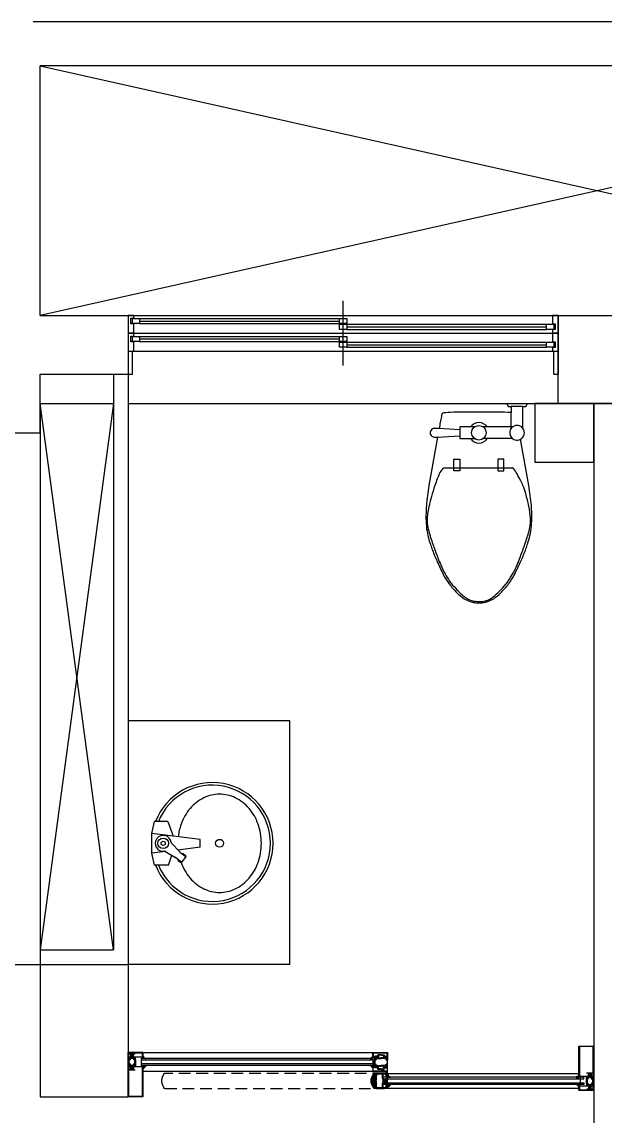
# Model space of a CAD drawing. Header units: millimetres. Extents: x -56261 to 196039, y 9480 to 100001.
# Drawn here: x 83322 to 85308, y 86151 to 89879 of the extents above; entities that cross this region are included whole.
import ezdxf

# ---------------------------------------------------------------- set-up
doc = ezdxf.new("R2010")
doc.units = ezdxf.units.MM
doc.linetypes.add('ghid', pattern=[3, 2, -1])
doc.layers.add('PLAN', color=9, linetype='Continuous')
pattern_1 = [(135, (82463.2652, 85941.9721), (-0.8838835, -0.8838835), []), (225, (82463.2652, 85941.9721), (0.8838835, -0.8838835), [])]
pattern_2 = [(135, (82646.3248, 85941.9726), (-0.8838835, -0.8838835), []), (225, (82646.3248, 85941.9726), (0.8838835, -0.8838835), [])]
pattern_3 = [(315, (83319.989, 86663.4638), (0.8838835, 0.8838835), []), (45, (83319.989, 86663.4638), (-0.8838835, 0.8838835), [])]

# ---------------------------------------------------------------- blocks, each defined once
blk = doc.blocks.new('2P-T207')
at = {"layer": 'PLAN'}
for p, q in [((150, 20.1), (110, 20.1)), ((110, -54.9), (110, -1.2)), ((-65, -49.9), (-65, -89.9)), ((-15, -49.9), (-65, -49.9)), ((115, -49.9), (15, -49.9)), ((-65, -89.9), (-15, -89.9)), ((115, -89.9), (15, -89.9)), ((-85, -159.9), (-65, -159.9)), ((-85, -199.9), (-85, -159.9)), ((-65, -159.9), (-65, -199.9)), ((85, -159.9), (65, -159.9)), ((65, -159.9), (65, -199.9)), ((85, -199.9), (85, -159.9)), ((115, -189.9), (-115, -189.9)), ((-65, -199.9), (-85, -199.9)), ((65, -199.9), (85, -199.9))]:
    blk.add_line(p, q, dxfattribs=at)
for points in [[(95, 30.1), (100, 20.1), (110, 20.1), (110, -1.2), (105.5, -0.9), (98.4, -0.5), (86.8, 0), (0, 0), (-86.8, 0), (-98.4, -0.5), (-105.5, -0.9), (-112.6, -1.4), (-119.1, -2), (-123.2, -2.9), (-124.8, -4.6), (-126.1, -7.5), (-127.1, -11), (-127.9, -14.6), (-128.8, -18.9), (-130.1, -25.4), (-130.9, -29.6), (-131.7, -34.1), (-132.6, -39.1), (-133.6, -44.9), (-134.7, -50.8), (-135.6, -55.7), (-140.8, -55.4), (-143.8, -55.3), (-147.4, -55), (-151.7, -54.9), (-156, -55.8), (-160, -58), (-163, -61), (-164.7, -64.1), (-165.6, -66.7), (-165.9, -68.9), (-165.9, -69.9), (-165.9, -70.9), (-165.6, -73.1), (-164.7, -75.7), (-163, -78.8), (-160, -81.8), (-156, -84), (-151.7, -84.9), (-147.4, -84.7), (-143.8, -84.5), (-140.8, -84.4), (-170, -249.9, 0.022182), (-178.7, -318, 0.0294), (-180, -369.9, 0.029565), (-176.7, -405.6, 0.035314), (-170, -434.9, 0.006976), (-166.1, -447, 0.004694), (-160, -464.9, 0.019426), (-143.8, -505.5, 0.015468), (-120, -554.9, 0.040875), (-101.1, -584.9, 0.036447), (-75, -614.9, 0.04843), (-50.3, -635.1, 0.068612), (-30, -644.9, 0.037226), (-14.4, -648.7, 0.041311), (0, -649.9, 0.041311), (14.4, -648.7, 0.037226), (30, -644.9, 0.068612), (50.3, -635.1, 0.04843), (75, -614.9, 0.036447), (101.1, -584.9, 0.040875), (120, -554.9, 0.015468), (143.8, -505.5, 0.019426), (160, -464.9, 0.004694), (166.1, -447, 0.006976), (170, -434.9, 0.035314), (176.7, -405.6, 0.029565), (180, -369.9, 0.0294), (178.7, -318, 0.022182), (170, -249.9), (142.1, -91.8, 0.455372), (150, -54.9), (150, 20.1), (160, 20.1), (165, 30.1)], [(-65, -59.9), (-135.6, -55.7, 1.060552)]]:
    blk.add_lwpolyline(points, format="xyb", dxfattribs=at)
blk.add_lwpolyline([(-140.8, -84.4), (-65, -79.9)], dxfattribs=at)
blk.add_circle((0, -69.9), 25, dxfattribs=at)
for centre, radius, start, end in [((0, -69.9), 35, 34.8499, 145.1501), ((130, -69.9), 25, 36.8699, 298.9372), ((0, -69.9), 35, 214.8499, 325.1501), ((130.9, -328.7), 291.3, 155.9278, 159.444), ((-85, -232.2), 54.8, 135, 155.9278), ((-115, -202.2), 12.3, 90, 135), ((115, -193.4), 3.54, 36.8699, 90), ((-21.7, -296), 174.4, 29.5675, 36.8699), ((-282.9, -444.2), 474.7, 26.5651, 29.5675), ((861.9, -579.2), 1064.2, 161.9714, 164.0546), ((386, -424.3), 563.7, 159.444, 161.9714), ((-129.1, -367.3), 302.8, 22.8053, 26.5651), ((-66, -340.7), 234.4, 15.9454, 22.8053), ((634.7, -514.3), 827.8, 164.0546, 166.4166), ((-416.8, -441), 599.2, 11.6565, 15.9454), ((67.5, -377.3), 244.3, 166.4166, 175.6013), ((-160.2, -388), 337.2, 4.3987, 11.6565), ((-65.4, -367.1), 111.1, 175.6013, 189.2401), ((80.4, -369.5), 95.8, 350.7599, 4.3987), ((45.1, -349.1), 223, 189.2401, 195.9454), ((-45.1, -349.1), 223, 344.0546, 350.7599), ((520.4, -213.3), 717.3, 195.9454, 199.683), ((-520.4, -213.3), 717.3, 340.317, 344.0546), ((1628, 182.9), 1893.6, 199.683, 201.0375), ((-1628, 182.9), 1893.6, 338.9625, 340.317), ((406.8, -286.8), 585.2, 201.0375, 203.4742), ((221.4, -367.3), 383.1, 203.4742, 208.6105), ((-199.6, -376.8), 359.3, 331.3895, 336.5258), ((-406.8, -286.8), 585.2, 336.5258, 338.9625), ((115.1, -425.3), 262, 208.6105, 214.8227), ((-167.4, -394.3), 322.6, 325.9688, 331.3895), ((40.6, -477.1), 171.3, 214.8227, 220.6013), ((273.8, -277.2), 478.4, 220.6013, 224.0582), ((-260.6, -287.6), 461.7, 315.7258, 319.3987), ((-19.7, -494.1), 144.4, 319.3987, 325.9688), ((72, -472.4), 197.7, 224.0582, 230.1944), ((36.7, -514.9), 142.4, 230.1944, 237.425), ((-6.8, -556.9), 90.8, 293.9447, 306.8699), ((-68.1, -475.2), 192.9, 306.8699, 315.7258), ((-11, -589.5), 53.8, 237.425, 255.9638), ((1.5, -539.4), 105.5, 255.9638, 269.1779), ((1.4, -545.2), 99.7, 269.1779, 279.4623), ((9.5, -593.8), 50.4, 279.4623, 293.9447)]:
    blk.add_arc(centre, radius, start, end, dxfattribs=at)
blk = doc.blocks.new('단열바L32mm')
at = {"layer": 'PLAN'}
for points in [[(-24.6, 22.5), (-24.6, 32.7, -0.414214), (-24.3, 33), (-20.2, 33, 0.414214), (-19.7, 33.5), (-19.7, 43.1, -0.414214), (-19.4, 43.4), (-18.3, 43.4, -0.414214), (-18, 43.1), (-18, 33.5, 0.414214), (-17.5, 33), (-16.5, 33, 0.414214), (-16, 33.5), (-16, 44.7, -0.414214), (-15.7, 45), (-8.1, 45, 0.064347), (-8.2, 44.7), (-8.7, 42.5, -0.348876), (-8.8, 42.4), (-9.3, 42.4, -0.131652), (-9.5, 42.4), (-11.2, 43.4, 0.468286), (-12, 43.2), (-12, 39, 0.414214), (-11.8, 38.8), (-11.5, 38.8), (-9.8, 39.8, -0.57735), (-9.5, 39.6), (-9.5, 38.2, -0.267949), (-10, 37.3), (-11.8, 36.3, 0.267949), (-12, 36), (-12, 22.5)], [(25.1, 22.5), (25.1, 32.7, 0.414214), (24.8, 33), (20.2, 33, -0.414214), (19.7, 33.5), (19.7, 43.1, 0.414214), (19.4, 43.4), (18.3, 43.4, 0.414214), (18, 43.1), (18, 33.5, -0.414214), (17.5, 33), (16.5, 33, -0.414214), (16, 33.5), (16, 44.7, 0.414214), (15.7, 45), (8.1, 45, -0.064347), (8.2, 44.7), (8.7, 42.5, 0.348876), (8.8, 42.4), (9.3, 42.4, 0.131652), (9.5, 42.4), (11.2, 43.4, -0.468286), (12, 43.2), (12, 39, -0.414214), (11.8, 38.8), (11.5, 38.8), (9.8, 39.8, 0.57735), (9.5, 39.6), (9.5, 38.2, 0.267949), (10, 37.3), (11.8, 36.3, -0.267949), (12, 36), (12, 22.5)], [(-24.6, 22.5), (-24.6, 12.3, 0.414214), (-24.3, 12), (-20.2, 12, -0.414214), (-19.7, 11.5), (-19.7, 1.9, 0.414214), (-19.4, 1.6), (-18.3, 1.6, 0.414214), (-18, 1.9), (-18, 11.5, -0.414214), (-17.5, 12), (-16.5, 12, -0.414214), (-16, 11.5), (-16, 0.3, 0.414214), (-15.7, 0), (-8.1, 0, -0.064347), (-8.2, 0.3), (-8.7, 2.5, 0.348876), (-8.8, 2.6), (-9.3, 2.6, 0.131652), (-9.5, 2.6), (-11.2, 1.6, -0.468286), (-12, 1.8), (-12, 6, -0.414214), (-11.8, 6.2), (-11.5, 6.2), (-9.8, 5.2, 0.57735), (-9.5, 5.4), (-9.5, 6.8, 0.267949), (-10, 7.7), (-11.8, 8.7, -0.267949), (-12, 9), (-12, 22.5)], [(25.1, 22.5), (25.1, 12.3, -0.414214), (24.8, 12), (20.2, 12, 0.414214), (19.7, 11.5), (19.7, 1.9, -0.414214), (19.4, 1.6), (18.3, 1.6, -0.414214), (18, 1.9), (18, 11.5, 0.414214), (17.5, 12), (16.5, 12, 0.414214), (16, 11.5), (16, 0.3, -0.414214), (15.7, 0), (8.1, 0, 0.064347), (8.2, 0.3), (8.7, 2.5, -0.348876), (8.8, 2.6), (9.3, 2.6, -0.131652), (9.5, 2.6), (11.2, 1.6, 0.468286), (12, 1.8), (12, 6, 0.414214), (11.8, 6.2), (11.5, 6.2), (9.8, 5.2, -0.57735), (9.5, 5.4), (9.5, 6.8, -0.267949), (10, 7.7), (11.8, 8.7, 0.267949), (12, 9), (12, 22.5)]]:
    blk.add_lwpolyline(points, format="xyb", dxfattribs=at)
for points in [[(12, 42.8, 0.57735), (11.3, 43.2), (9.6, 42.3, -0.131652), (9.3, 42.2), (8.8, 42.2, -0.348876), (8.5, 42.4), (8, 44.6, 0.348876), (7.6, 45), (-7.6, 45, 0.348876), (-8, 44.6), (-8.5, 42.4, -0.348876), (-8.8, 42.2), (-9.3, 42.2, -0.131652), (-9.6, 42.3), (-11.3, 43.2, 0.57735), (-12, 42.8), (-12, 39.6, 0.57735), (-11.3, 39.2), (-9.6, 40.1, -0.131652), (-9.3, 40.2), (-7.4, 40.2, 0.348876), (-6.9, 40.6), (-6.4, 42.8, -0.348876), (-6.1, 43), (6.1, 43, -0.348876), (6.4, 42.8), (6.9, 40.6, 0.348876), (7.4, 40.2), (9.3, 40.2, -0.131652), (9.6, 40.1), (11.3, 39.2, 0.57735), (12, 39.6)], [(-12, 5.4, -0.57735), (-11.3, 5.8), (-9.6, 4.9, 0.131652), (-9.3, 4.8), (-7.4, 4.8, -0.348876), (-6.9, 4.4), (-6.4, 2.2, 0.348876), (-6.1, 2), (6.1, 2, 0.348876), (6.4, 2.2), (6.9, 4.4, -0.348876), (7.4, 4.8), (9.3, 4.8, 0.131652), (9.6, 4.9), (11.3, 5.8, -0.57735), (12, 5.4), (12, 2.2, -0.57735), (11.3, 1.8), (9.6, 2.7, 0.131652), (9.3, 2.8), (8.8, 2.8, 0.348876), (8.5, 2.6), (8, 0.4, -0.348876), (7.6, 0), (-7.6, 0, -0.348876), (-8, 0.4), (-8.5, 2.6, 0.348876), (-8.8, 2.8), (-9.3, 2.8, 0.131652), (-9.6, 2.7), (-11.3, 1.8, -0.57735), (-12, 2.2)]]:
    blk.add_lwpolyline(points, format="xyb", close=True, dxfattribs=at)
for points in [[(-22.9, 22.5), (-22.9, 31.3), (-14, 31.3), (-14, 22.5)], [(-22.9, 22.5), (-22.9, 13.7), (-14, 13.7), (-14, 22.5)], [(23.4, 22.5), (23.4, 31.3), (14, 31.3), (14, 22.5)], [(23.4, 22.5), (23.4, 13.7), (14, 13.7), (14, 22.5)]]:
    blk.add_lwpolyline(points, dxfattribs=at)
blk = doc.blocks.new('단열바S32mm')
at = {"layer": 'PLAN'}
for points in [[(-18.5, 8, -0.666667), (-18.5, 6.5), (-27, 6.5), (-27, 2.2, -0.705882), (-28.7, 2.2), (-28.7, 11.2), (-28.7, 20.3, -0.705882), (-27, 20.3), (-27, 16), (-18.5, 16, -0.666667), (-18.5, 14.5), (-27, 14.5), (-27, 12.5, 0.414214), (-26.5, 12), (-16.3, 12, 0.414214), (-16, 12.3), (-16, 13.2), (-16, 21.9, -0.414214), (-15.4, 22.5), (-8, 22.5, 0.18278), (-8.2, 22.2), (-8.7, 20, -0.348876), (-8.8, 19.9), (-9.3, 19.9, -0.131652), (-9.5, 19.9), (-11.2, 20.9, 0.342302), (-12, 20.8), (-12, 16.5, 0.414214), (-11.8, 16.3), (-11.5, 16.3), (-9.8, 17.3, -0.57735), (-9.5, 17.1), (-9.5, 16.7, -0.267949), (-10, 15.8), (-11.8, 14.8, 0.267949), (-12, 14.5), (-12, 11.2), (-12, 8, 0.267949), (-11.8, 7.7), (-10, 6.7, -0.267949), (-9.5, 5.8), (-9.5, 5.4, -0.57735), (-9.8, 5.2), (-11.5, 6.2), (-11.8, 6.2, 0.414214), (-12, 6), (-12, 1.7, 0.342302), (-11.2, 1.6), (-9.5, 2.6, -0.131652), (-9.3, 2.6), (-8.8, 2.6, -0.348876), (-8.7, 2.5), (-8.2, 0.3, 0.18278), (-8, 0), (-15.4, 0, -0.414214), (-16, 0.6), (-16, 9.3), (-16, 10.2, 0.414214), (-16.3, 10.5), (-26.5, 10.5, 0.414214), (-27, 10), (-27, 8), (-18.5, 8), (-21.5, 8)], [(-9.6, 17.6), (-11.3, 16.7, -0.57735), (-12, 17.1), (-12, 20.3, -0.57735), (-11.3, 20.7), (-9.6, 19.8, 0.131652), (-9.3, 19.7), (-8.8, 19.7, 0.348876), (-8.5, 19.9), (-8, 22.1, -0.348876), (-7.6, 22.5, 0.348876), (-8, 22.1), (-8.5, 19.9, -0.348876), (-8.8, 19.7), (-9.3, 19.7, -0.131652), (-9.6, 19.8), (-11.3, 20.7, 0.57735), (-12, 20.3), (-12, 17.1, 0.57735), (-11.3, 16.7), (-9.6, 17.6, -0.131652), (-9.3, 17.7), (-7.4, 17.7, 0.348876), (-6.9, 18.1), (-6.4, 20.3, -0.348876), (-6.1, 20.5), (6.1, 20.5, -0.348876), (6.4, 20.3), (6.9, 18.1, 0.348876), (7.4, 17.7), (9.3, 17.7, -0.131652), (9.6, 17.6), (11.2, 16.7, 0.57735), (12, 17.1), (12, 20.3, 0.57735), (11.2, 20.7), (9.6, 19.8, -0.131652), (9.3, 19.7), (8.8, 19.7, -0.348876), (8.5, 19.9), (8, 22.1, 0.348876), (7.6, 22.5), (-7.6, 22.5)], [(18.5, 8, 0.666667), (18.5, 6.5), (27, 6.5), (27, 2.2, 0.705882), (28.7, 2.2), (28.7, 11.2), (28.7, 20.3, 0.705882), (27, 20.3), (27, 16), (18.5, 16, 0.666667), (18.5, 14.5), (27, 14.5), (27, 12.5, -0.414214), (26.5, 12), (16.3, 12, -0.414214), (16, 12.3), (16, 13.2), (16, 21.9, 0.414214), (15.4, 22.5), (8, 22.5, -0.18278), (8.2, 22.2), (8.7, 20, 0.348876), (8.8, 19.9), (9.3, 19.9, 0.131652), (9.5, 19.9), (11.2, 20.9, -0.342302), (12, 20.8), (12, 16.5, -0.414214), (11.8, 16.3), (11.5, 16.3), (9.8, 17.3, 0.57735), (9.5, 17.1), (9.5, 16.7, 0.267949), (10, 15.8), (11.8, 14.8, -0.267949), (12, 14.5), (12, 11.2), (12, 8, -0.267949), (11.8, 7.7), (10, 6.7, 0.267949), (9.5, 5.8), (9.5, 5.4, 0.57735), (9.8, 5.2), (11.5, 6.2), (11.8, 6.2, -0.414214), (12, 6), (12, 1.7, -0.342302), (11.2, 1.6), (9.5, 2.6, 0.131652), (9.3, 2.6), (8.8, 2.6, 0.348876), (8.7, 2.5), (8.2, 0.3, -0.18278), (8, 0), (15.4, 0, 0.414214), (16, 0.6), (16, 9.3), (16, 10.2, -0.414214), (16.3, 10.5), (26.5, 10.5, -0.414214), (27, 10), (27, 8), (18.5, 8), (21.5, 8)]]:
    blk.add_lwpolyline(points, format="xyb", dxfattribs=at)
blk.add_lwpolyline([(-21.5, 6.5), (-18.5, 6.5)], dxfattribs=at)
blk.add_lwpolyline([(-6.9, 4.4), (-6.4, 2.2, 0.348876), (-6.1, 2), (6.1, 2, 0.348876), (6.4, 2.2), (6.9, 4.4, -0.348876), (7.4, 4.8), (9.3, 4.8, 0.131652), (9.6, 4.9), (11.2, 5.8, -0.57735), (12, 5.4), (12, 2.2, -0.57735), (11.2, 1.8), (9.6, 2.7, 0.131652), (9.3, 2.8), (8.8, 2.8, 0.348876), (8.5, 2.6), (8, 0.4, -0.348876), (7.6, 0), (-7.6, 0, -0.348876), (-8, 0.4), (-8.5, 2.6, 0.348876), (-8.8, 2.8), (-9.3, 2.8, 0.131652), (-9.6, 2.7), (-11.3, 1.8, -0.57735), (-12, 2.2), (-12, 5.4, -0.57735), (-11.3, 5.8), (-9.6, 4.9, 0.131652), (-9.3, 4.8), (-7.4, 4.8, -0.348876)], format="xyb", close=True, dxfattribs=at)
blk = doc.blocks.new('CD-plan$0$세면기')
at = {"layer": 'PLAN'}
for p, q in [((9807177.2, -1170315.2), (9807154.7, -1170498.4)), ((9807207.2, -1170315.2), (9807177.2, -1170315.2)), ((9807207.2, -1170315.2), (9807217.6, -1170399.2)), ((9807225.3, -1170391.7), (9807243.3, -1170368.7)), ((9807232, -1170378.4), (9807238.1, -1170370.5)), ((9807262.5, -1170383.2), (9807245.1, -1170369.6)), ((9807109.9, -1170438.1), (9807164.7, -1170417.1)), ((9807191.5, -1170424.1), (9807224.8, -1170392.3)), ((9807222.6, -1170448.4), (9807245.4, -1170408.3)), ((9807245.8, -1170407.7), (9807263.8, -1170384.7)), ((9807257.2, -1170398.1), (9807263.3, -1170390.2)), ((9807109.9, -1170438.1), (9807109.9, -1170488.4)), ((9807223.4, -1170446.9), (9807229.8, -1170498.4)), ((9807274.5, -1170435), (9807237.4, -1170422.4)), ((9807274.5, -1170435), (9807274.5, -1170488.4)), ((9807154.7, -1170498.4), (9807109.9, -1170488.4)), ((9807229.8, -1170498.4), (9807154.7, -1170498.4)), ((9807274.5, -1170488.4), (9807229.8, -1170498.4))]:
    blk.add_line(p, q, dxfattribs=at)
for centre, radius in [((9807192.2, -1170241.7), 15), ((9807192.2, -1170455.2), 20), ((9807192.2, -1170455.2), 8)]:
    blk.add_circle(centre, radius, dxfattribs=at)
for centre, radius, start, end in [((9807192.2, -1170269.2), 230, 290.9598, 249.0402), ((9807192.2, -1170269.2), 220, 291.9609, 248.0391), ((9807192.2, -1170302.1), 218.4, 90, 109.3849), ((9807192.2, -1170302.1), 218.4, 70.6151, 90), ((9807165.8, -1170253.7), 162.4, 130.3466, 154.0053), ((9807181.8, -1170272.5), 187.1, 109.3849, 130.3466), ((9807202.6, -1170272.5), 187.1, 49.6534, 70.6151), ((9807218.6, -1170253.7), 162.4, 25.9947, 49.6534), ((9807141.1, -1170241.7), 134.9, 154.0053, 180), ((9807243.3, -1170241.7), 134.9, 0, 25.9947), ((9807141.1, -1170241.7), 134.9, 180, 205.9947), ((9807243.3, -1170241.7), 134.9, 334.0053, 0), ((9807165.8, -1170229.6), 162.4, 205.9947, 229.6534), ((9807218.6, -1170229.6), 162.4, 310.3466, 334.0053), ((9807181.8, -1170210.8), 187.1, 229.6534, 250.6151), ((9807235.9, -1170381.4), 5, 141.9936, 208.4155), ((9807242.1, -1170373.6), 5, 51.9936, 141.9936), ((9807202.6, -1170210.8), 187.1, 289.3849, 310.3466), ((9807192.2, -1170181.3), 218.4, 250.6151, 263.3692), ((9807221.4, -1170388.7), 5, 313.6346, 321.9936), ((9807249.7, -1170410.8), 5, 141.9936, 150.3527), ((9807253.2, -1170395), 5, 255.5718, 321.9936), ((9807259.4, -1170387.1), 5, 321.9936, 51.9936), ((9807192.2, -1170455.2), 30, 96.8691, 7.1181), ((9807188, -1170420.4), 5, 276.8691, 313.6346), ((9807227, -1170450.8), 5, 150.3527, 187.1181)]:
    blk.add_arc(centre, radius, start, end, dxfattribs=at)

msp = doc.modelspace()

# ---------------------------------------------------------------- hatches: boundary and pattern name
at = {"layer": 'PLAN'}
h = msp.add_hatch(dxfattribs=at)
h.set_pattern_fill('ANSI37', color=256, scale=10, angle=90)
h.set_pattern_definition(pattern_2)
edge = h.paths.add_edge_path()
edge.add_line((83743.4, 86346.8), (83733.4, 86346.8))
edge.add_line((83733.4, 86346.8), (83733.4, 86356.9))
edge.add_arc((83747.1, 86360.4), 14.2, 194.5338, 254.8519)
h = msp.add_hatch(dxfattribs=at)
h.set_pattern_fill('ANSI37', color=256, scale=10, angle=90)
h.set_pattern_definition(pattern_1)
edge = h.paths.add_edge_path()
edge.add_line((84507.2, 86346.8), (84517.2, 86346.8))
edge.add_line((84517.2, 86346.8), (84517.2, 86356.9))
edge.add_arc((84503.5, 86360.4), 14.2, -74.8519, -14.5338, ccw=False)
h = msp.add_hatch(dxfattribs=at)
h.set_pattern_fill('ANSI37', color=256, scale=10, angle=90)
h.set_pattern_definition(pattern_2)
edge = h.paths.add_edge_path()
edge.add_line((83743.4, 86322.8), (83733.4, 86322.8))
edge.add_line((83733.4, 86322.8), (83733.4, 86312.7))
edge.add_arc((83747.1, 86309.1), 14.2, -254.8519, -194.5338, ccw=False)
h = msp.add_hatch(dxfattribs=at)
h.set_pattern_fill('ANSI37', color=256, scale=10, angle=90)
h.set_pattern_definition(pattern_1)
edge = h.paths.add_edge_path()
edge.add_line((84507.2, 86322.8), (84517.2, 86322.8))
edge.add_line((84517.2, 86322.8), (84517.2, 86312.7))
edge.add_arc((84503.5, 86309.1), 14.2, 374.5338, 434.8519)
h = msp.add_hatch(dxfattribs=at)
h.set_pattern_fill('ANSI31', color=256, scale=0.5, angle=180)
h.set_pattern_definition([(225, (193964.9983, 94025.4422), (1.122532015, -1.122532015), [])])
h.paths.add_polyline_path([(84518.3, 86277.6, 0.414214), (84518, 86277.3), (84518, 86264.1, 0.414214), (84518.3, 86263.8), (84524.1, 86263.8, -0.414214), (84525.6, 86262.3), (84525.6, 86258, -0.241382), (84524.8, 86256.3), (84523.2, 86255.2, -0.611107), (84522.7, 86255.4), (84522.7, 86255.9), (84516.6, 86255.9, 0.530558), (84516.2, 86255.3, 0.025588), (84518, 86251.4, -0.935631), (84517.4, 86251.1, -0.317949), (84517.4, 86290.4, -0.935631), (84518, 86290.1, 0.025588), (84516.2, 86286.2, 0.530558), (84516.6, 86285.5), (84522.7, 86285.5), (84522.7, 86286, -0.611107), (84523.2, 86286.3), (84524.8, 86285.1, -0.241382), (84525.6, 86283.5), (84525.6, 86279.1, -0.414214), (84524.1, 86277.6)])
h.paths.add_polyline_path([(84523.3, 86279.6, 0.414214), (84523.6, 86279.9), (84523.6, 86283.2, 0.414214), (84523.3, 86283.5), (84518.3, 86283.5, 0.414214), (84518, 86283.2), (84518, 86279.9, 0.414214), (84518.3, 86279.6)], flags=16)
h.paths.add_polyline_path([(84516, 86282.4, 0.828381), (84515.4, 86282.5, 0.189397), (84515.4, 86259, 0.828381), (84516, 86259.1)], flags=16)
h.paths.add_polyline_path([(84518.3, 86261.8, 0.414214), (84518, 86261.5), (84518, 86258.2, 0.414214), (84518.3, 86257.9), (84523.3, 86257.9, 0.414214), (84523.6, 86258.2), (84523.6, 86261.5, 0.414214), (84523.3, 86261.8)], flags=16)
h = msp.add_hatch(dxfattribs=at)
h.set_pattern_fill('ANSI31', color=256, scale=0.2, angle=180)
h.set_pattern_definition([(225, (193964.9983, 94025.44223), (0.449012806, -0.449012806), [])])
h.paths.add_polyline_path([(84525.8, 86265.7, -0.414491), (84525.5, 86265.4), (84519.3, 86265.4, -0.414214), (84519, 86265.7), (84519, 86266.5, -0.414214), (84519.3, 86266.8), (84519.7, 86266.8, 0.414214), (84520, 86267.1), (84520, 86267.5, 0.414214), (84519.7, 86267.8), (84518.3, 86267.8), (84518.3, 86273.8), (84519.7, 86273.8, 0.414214), (84520, 86274.1), (84520, 86274.5, 0.414214), (84519.7, 86274.8), (84519.3, 86274.8, -0.414214), (84519, 86275.1), (84519, 86275.8, -0.414214), (84519.3, 86276.1), (84525.5, 86276.1, -0.414491), (84525.8, 86275.8), (84525.8, 86274.7, -0.413936), (84525.5, 86274.4), (84525.1, 86274.4, 0.414214), (84524.8, 86274.1), (84524.8, 86273.7, 0.414214), (84525.1, 86273.4), (84525.5, 86273.4, -0.414309), (84525.8, 86273.1), (84525.8, 86268.5, -0.414118), (84525.5, 86268.2), (84525.1, 86268.2, 0.414214), (84524.8, 86267.9), (84524.8, 86267.5, 0.414214), (84525.1, 86267.2), (84525.5, 86267.2, -0.413936), (84525.8, 86266.9)])
h = msp.add_hatch(dxfattribs=at)
h.set_pattern_fill('DOTS', color=256, scale=0.5, angle=360, style=0)
h.set_pattern_definition([(360, (77625.87205, 86139.8215), (0.396875, 0.79375), [0, -0.79375])])
edge = h.paths.add_edge_path()
edge.add_line((84551.4, 86263.9), (84556.9, 86263.9))
edge.add_line((84556.9, 86263.9), (84556.9, 86277.7))
edge.add_line((84556.9, 86277.7), (84551.4, 86277.7))
edge.add_arc((84529, 86270.8), 23.5, -377.0995, -342.9005, ccw=False)
h = msp.add_hatch(dxfattribs=at)
h.set_pattern_fill('HEX', color=256, scale=0.18, angle=90)
h.set_pattern_definition([(90, (78563.3891, 88218.6189), (-0.98986704, 5e-16), [0.5715, -1.143]), (210, (78563.3891, 88218.6189), (0.49493352, -0.85725), [0.5715, -1.143]), (150, (78563.3891, 88219.1904), (-0.49493352, -0.85725), [0.5715, -1.143])])
h.paths.add_polyline_path([(84556.9, 86277.6), (84561.9, 86277.6), (84561.9, 86264), (84556.9, 86264)])
h = msp.add_hatch(dxfattribs=at)
h.set_pattern_fill('ANSI37', color=256, scale=10, angle=90)
h.set_pattern_definition([(135, (82396.3459, 85873.6656), (-0.8838835, -0.8838835), []), (225, (82396.3459, 85873.6656), (0.8838835, -0.8838835), [])])
edge = h.paths.add_edge_path()
edge.add_line((84577.2, 86282.8), (84567.2, 86282.8))
edge.add_line((84567.2, 86282.8), (84567.2, 86292.9))
edge.add_arc((84580.9, 86296.4), 14.2, 554.5338, 614.8519)
h = msp.add_hatch(dxfattribs=at)
h.set_pattern_fill('ANSI37', color=256, scale=10, angle=270)
h.set_pattern_definition(pattern_3)
edge = h.paths.add_edge_path()
edge.add_line((85209, 86282.7), (85219, 86282.7))
edge.add_line((85219, 86282.7), (85219, 86292.8))
edge.add_arc((85205.3, 86296.3), 14.2, -434.8519, -374.5338, ccw=False)
h = msp.add_hatch(dxfattribs=at)
h.set_pattern_fill('ANSI37', color=256, scale=10, angle=90)
h.set_pattern_definition([(135, (82396.3459, 85877.8724), (-0.8838835, -0.8838835), []), (225, (82396.3459, 85877.8724), (0.8838835, -0.8838835), [])])
edge = h.paths.add_edge_path()
edge.add_line((84577.2, 86258.7), (84567.2, 86258.7))
edge.add_line((84567.2, 86258.7), (84567.2, 86248.6))
edge.add_arc((84580.9, 86245), 14.2, -254.8519, -194.5338, ccw=False)
h = msp.add_hatch(dxfattribs=at)
h.set_pattern_fill('ANSI37', color=256, scale=10, angle=270)
h.set_pattern_definition(pattern_3)
edge = h.paths.add_edge_path()
edge.add_line((85209, 86258.7), (85219, 86258.7))
edge.add_line((85219, 86258.7), (85219, 86248.6))
edge.add_arc((85205.3, 86245), 14.2, 374.5338, 434.8519)

# ---------------------------------------------------------------- linework, layer by layer
for p, q in [((87333.4, 89878.8), (83359.9, 89878.8)), ((87183.4, 89728.8), (83383.4, 89728.8)), ((83383.4, 88878.8), (83383.4, 89728.8)), ((87183.4, 89728.8), (83383.4, 88878.8)), ((83383.4, 89728.8), (87183.4, 88878.8)), ((84415.6, 88707.8), (84415.6, 88927.9)), ((83383.4, 88878.8), (87183.4, 88878.8)), ((83683.4, 88878.8), (83683.4, 88678.8)), ((83702.9, 88878.8), (85128.3, 88878.8)), ((83722.4, 88868.3), (84403.4, 88868.3)), ((83722.4, 88859.5), (84403.4, 88859.5)), ((83722.4, 88850.7), (84403.4, 88850.7)), ((84427.8, 88848.6), (85108.8, 88848.6)), ((85147.8, 88878.8), (85147.8, 88678.8)), ((83702.9, 88817.8), (85128.3, 88817.8)), ((83722.4, 88807.3), (84403.4, 88807.3)), ((84427.8, 88839.8), (85108.8, 88839.8)), ((84427.8, 88831), (85108.8, 88831)), ((83722.4, 88798.5), (84403.4, 88798.5)), ((83722.4, 88789.7), (84403.4, 88789.7)), ((84427.8, 88787.6), (85108.8, 88787.6)), ((84427.8, 88778.8), (85108.8, 88778.8)), ((84427.8, 88770), (85108.8, 88770)), ((83698, 88678.8), (83698, 88756.9)), ((83702.9, 88756.9), (85128.3, 88756.9)), ((85133.2, 88678.8), (85133.2, 88756.9)), ((83383.4, 88678.8), (83698, 88678.8)), ((83633.4, 88678.8), (83633.4, 86716.8)), ((83683.4, 88678.8), (83683.4, 86666.8)), ((85133.2, 88678.8), (85147.8, 88678.8)), ((83383.4, 88578.8), (83633.4, 88578.8)), ((83633.4, 86716.8), (83383.4, 88578.8)), ((83633.4, 88578.8), (83383.4, 86716.8)), ((83383.4, 88578.8), (83383.4, 86716.8)), ((83683.4, 88578.8), (87183.4, 88578.8)), ((85269, 88578.8), (85269, 84153.8)), ((84234, 87497.8), (83683.4, 87497.8)), ((83383.4, 86716.8), (83633.4, 86716.8)), ((83383.4, 86716.8), (83383.4, 86216.8)), ((83026.4, 86666.8), (83683.4, 86666.8)), ((83683.4, 86666.8), (83683.4, 86216.8)), ((84234, 86666.8), (83683.4, 86666.8)), ((83733.4, 86366.8, 0), (83683.4, 86366.8, 0)), ((83683.4, 86319.8, 0), (83683.4, 86366.8, 0)), ((83683.4, 86351.8, 0), (83694.1, 86351.8, 0)), ((83706.4, 86365.6, 0), (83684.6, 86365.6, 0)), ((83684.6, 86365.6, 0), (83684.6, 86353, 0)), ((83684.6, 86353, 0), (83694.1, 86353, 0)), ((83694.1, 86353, 0), (83694.1, 86351.8, 0)), ((83699.4, 86351.8, 0), (83699.4, 86353, 0)), ((83699.4, 86353, 0), (83732.2, 86352.9, 0)), ((83699.4, 86353, 0), (83699.4, 86351.8, 0)), ((83733.4, 86351.7, 0), (83699.4, 86351.8, 0)), ((83732.2, 86365.5, 0), (83706.4, 86365.6, 0)), ((83728.4, 86346.8, 0), (83728.4, 86322.8, 0)), ((84517.2, 86346.8, 0), (83728.4, 86346.8, 0)), ((83732.2, 86352.9, 0), (83732.2, 86365.5, 0)), ((83733.4, 86366.8, 0), (83733.4, 86351.7, 0)), ((83733.4, 86366.8, 0), (84517.2, 86366.8, 0)), ((84517.2, 86346.8, 0), (84517.2, 86322.8, 0)), ((84517.2, 86340.8, 0), (83728.4, 86340.8, 0)), ((84517.2, 86328.8, 0), (83728.4, 86328.8, 0)), ((84517.2, 86322.8, 0), (83728.4, 86322.8, 0)), ((84517.2, 86302.8, 0), (83733.4, 86302.8, 0)), ((84518.3, 86267.8, 0), (84518.3, 86273.8, 0)), ((84525.8, 86272.3, 0), (84527.8, 86272.3, 0)), ((84567.2, 86296.3, 0), (84906.1, 86296.3, 0)), ((84906.1, 86296.3, 0), (85219, 86296.3, 0)), ((85224, 86258.7, 0), (85224, 86282.7, 0)), ((85269, 86285.7, 0), (85269, 86238.7, 0)), ((84525.8, 86269.3, 0), (84527.8, 86269.3, 0)), ((84567.2, 86245.3, 0), (84906.1, 86245.3, 0)), ((84906.1, 86245.3, 0), (85219, 86245.3, 0)), ((85219, 86238.7, 0), (85219, 86253.7, 0)), ((85219, 86253.7, 0), (85253, 86253.7, 0)), ((85219, 86238.7, 0), (85269, 86238.7, 0)), ((85253, 86252.5, 0), (85220.2, 86252.5, 0)), ((85220.2, 86252.5, 0), (85220.2, 86239.9, 0)), ((85220.2, 86239.9, 0), (85246, 86239.9, 0)), ((85246, 86239.9, 0), (85267.8, 86239.9, 0)), ((85253, 86253.7, 0), (85253, 86252.5, 0)), ((85253, 86252.5, 0), (85253, 86253.7, 0)), ((85258.3, 86252.5, 0), (85258.3, 86253.7, 0)), ((85269, 86253.7, 0), (85258.3, 86253.7, 0)), ((85267.8, 86252.5, 0), (85258.3, 86252.5, 0)), ((85267.8, 86239.9, 0), (85267.8, 86252.5, 0)), ((83383.4, 86216.8), (83683.4, 86216.8))]:
    msp.add_line(p, q, dxfattribs=at)
for points in [[(82983.4, 88878.8), (82983.4, 88478.8), (83383.4, 88478.8), (83383.4, 88678.8)], [(83702.9, 88817.8), (83702.9, 88849.7), (83693.2, 88849.7), (83693.2, 88869.2), (83702.9, 88869.2), (83702.9, 88878.8), (83683.4, 88878.8), (83683.4, 88817.8), (83702.9, 88817.8)], [(85128.3, 88878.8), (85128.3, 88849.7), (85138, 88849.7), (85138, 88830.2), (85128.3, 88830.2), (85128.3, 88817.8), (85147.8, 88817.8), (85147.8, 88878.8), (85128.3, 88878.8)], [(83702.9, 88756.9), (83702.9, 88788.7), (83693.2, 88788.7), (83693.2, 88808.3), (83702.9, 88808.3), (83702.9, 88817.8), (83683.4, 88817.8), (83683.4, 88756.9), (83702.9, 88756.9)], [(85128.3, 88817.8), (85128.3, 88788.7), (85138, 88788.7), (85138, 88769.2), (85128.3, 88769.2), (85128.3, 88756.9), (85147.8, 88756.9), (85147.8, 88817.8), (85128.3, 88817.8)], [(85269, 88578.8), (85069, 88578.8), (85069, 88378.8), (85269, 88378.8), (85269, 88578.8)], [(84234, 86666.8), (84234, 87497.8)]]:
    msp.add_lwpolyline(points, dxfattribs=at)
for points in [[(83698, 88868.3), (83722.4, 88868.3), (83722.4, 88850.7), (83698, 88850.7)], [(84403.4, 88868.3), (84427.8, 88868.3), (84427.8, 88850.7), (84403.4, 88850.7)], [(84403.4, 88848.6), (84427.8, 88848.6), (84427.8, 88831), (84403.4, 88831)], [(85108.8, 88848.6), (85133.2, 88848.6), (85133.2, 88831), (85108.8, 88831)], [(85147.8, 88878.8), (85419, 88878.8), (85419, 88578.8), (85147.8, 88578.8)], [(83698, 88807.3), (83722.4, 88807.3), (83722.4, 88789.7), (83698, 88789.7)], [(84403.4, 88807.3), (84427.8, 88807.3), (84427.8, 88789.7), (84403.4, 88789.7)], [(84403.4, 88787.6), (84427.8, 88787.6), (84427.8, 88770), (84403.4, 88770)], [(85108.8, 88787.6), (85133.2, 88787.6), (85133.2, 88770), (85108.8, 88770)], [(85254, 86295.7), (85254, 86285.7), (85219, 86285.7), (85219, 86388.7), (85249, 86388.7), (85269, 86388.7), (85269, 86285.7), (85257, 86285.7), (85257, 86286.9), (85267.8, 86286.9), (85267.8, 86387.5), (85249, 86387.5), (85220.2, 86387.5), (85220.2, 86286.9), (85252.8, 86286.9), (85252.8, 86295.7)], [(83698.4, 86309.8), (83698.4, 86319.8), (83733.4, 86319.8), (83733.4, 86216.8), (83703.4, 86216.8), (83683.4, 86216.8), (83683.4, 86319.8), (83695.4, 86319.8), (83695.4, 86318.6), (83684.6, 86318.6), (83684.6, 86218), (83703.4, 86218), (83732.2, 86218), (83732.2, 86318.6), (83699.6, 86318.6), (83699.6, 86309.8)]]:
    msp.add_lwpolyline(points, close=True, dxfattribs=at)
at = {"layer": 'PLAN', "elevation": 0}
for points in [[(83743.4, 86346.8), (83733.4, 86346.8), (83733.4, 86356.9, 0.269438), (83743.4, 86346.8)], [(84507.2, 86346.8), (84517.2, 86346.8), (84517.2, 86356.9, -0.269438), (84507.2, 86346.8)], [(83743.4, 86322.8), (83733.4, 86322.8), (83733.4, 86312.7, -0.269438), (83743.4, 86322.8)], [(84507.2, 86322.8), (84517.2, 86322.8), (84517.2, 86312.7, 0.269438), (84507.2, 86322.8)], [(84516.6, 86255.9, 0.530558), (84516.2, 86255.3, 0.025588), (84518, 86251.4, -0.935631), (84517.4, 86251.1, -0.317949), (84517.4, 86290.4, -0.935631), (84518, 86290.1, 0.025588), (84516.2, 86286.2, 0.530558), (84516.6, 86285.5), (84522.7, 86285.5), (84522.7, 86286, -0.611107), (84523.2, 86286.3), (84524.8, 86285.1, -0.241382), (84525.6, 86283.5), (84525.6, 86279.1, -0.414214), (84524.1, 86277.6), (84518.3, 86277.6, 0.414214), (84518, 86277.3), (84518, 86264.1, 0.414214), (84518.3, 86263.8), (84524.1, 86263.8, -0.414214), (84525.6, 86262.3), (84525.6, 86258, -0.241382), (84524.8, 86256.3), (84523.2, 86255.2, -0.611107), (84522.7, 86255.4), (84522.7, 86255.9)], [(84516, 86259.1), (84516, 86282.4, 0.828381), (84515.4, 86282.5, 0.189397), (84515.4, 86259, 0.828381)], [(84517.2, 86290.5, -0.423204), (84522.7, 86296.3), (84567.2, 86296.3), (84567.2, 86284.3), (84566.4, 86284.3), (84566.4, 86295.5), (84523, 86295.5, 0.414214), (84518, 86290.5), (84518, 86287.1), (84522.2, 86287.1), (84522.2, 86286.3), (84517.2, 86286.3)], [(84523.3, 86279.6, 0.414214), (84523.6, 86279.9), (84523.6, 86283.2, 0.414214), (84523.3, 86283.5), (84518.3, 86283.5, 0.414214), (84518, 86283.2), (84518, 86279.9, 0.414214), (84518.3, 86279.6), (84523.3, 86279.6, 0.414214)], [(84551.4, 86277.7), (84556.9, 86277.7), (84556.9, 86263.9), (84551.4, 86263.9, 0.144928)], [(84577.2, 86282.8), (84567.2, 86282.8), (84567.2, 86292.9, 0.269438), (84577.2, 86282.8)], [(85209, 86282.7), (85219, 86282.7), (85219, 86292.8, -0.269438), (85209, 86282.7)], [(84517.2, 86251.1, 0.423204), (84522.7, 86245.3), (84567.2, 86245.3), (84567.2, 86257.3), (84566.4, 86257.3), (84566.4, 86246.1), (84523, 86246.1, -0.414214), (84518, 86251.1), (84518, 86254.5), (84522.2, 86254.5), (84522.2, 86255.3), (84517.2, 86255.3)], [(84518.3, 86261.8, 0.414214), (84518, 86261.5), (84518, 86258.2, 0.414214), (84518.3, 86257.9), (84523.3, 86257.9, 0.414214), (84523.6, 86258.2), (84523.6, 86261.5, 0.414214), (84523.3, 86261.8), (84518.3, 86261.8, 0.414214)], [(84577.2, 86258.7), (84567.2, 86258.7), (84567.2, 86248.6, -0.269438), (84577.2, 86258.7)], [(85209, 86258.7), (85219, 86258.7), (85219, 86248.6, 0.269438), (85209, 86258.7)]]:
    msp.add_lwpolyline(points, format="xyb", close=True, dxfattribs=at)
for points in [[(84557.2, 86350.8), (84557.2, 86352), (84558.4, 86352), (84558.4, 86352), (84566, 86352), (84566, 86365.6), (84518.4, 86365.6), (84518.4, 86352), (84528.2, 86352), (84528.2, 86350.8), (84517.2, 86350.8), (84517.2, 86366.8), (84567.2, 86366.8), (84567.2, 86350.8)], [(84557.2, 86318.8), (84557.2, 86317.6), (84558.4, 86317.6), (84558.4, 86317.6), (84566, 86317.6), (84566, 86304), (84518.4, 86304), (84518.4, 86317.6), (84528.2, 86317.6), (84528.2, 86318.8), (84517.2, 86318.8), (84517.2, 86302.8), (84567.2, 86302.8), (84567.2, 86318.8)], [(84560.5, 86302.8), (84567.2, 86302.8), (84567.2, 86302.3), (84560.5, 86302.3)]]:
    msp.add_lwpolyline(points, close=True, dxfattribs=at)
at = {"layer": 'PLAN', "linetype": 'ghid', "ltscale": 20, "elevation": 0}
msp.add_lwpolyline([(84561.2, 86290), (84561.2, 86290.6, 0.415878), (84555.7, 86296.2), (83808.9, 86296.2, 0.416162), (83803.3, 86290.6), (83803.3, 86290, 0.309953), (83803.3, 86251.5), (83803.3, 86250.8, 0.415738), (83808.9, 86245.2), (84555.7, 86245.2, 0.416162), (84561.2, 86250.8), (84561.2, 86251.5, 0.309852), (84561.2, 86290, 0.999799)], format="xyb", dxfattribs=at)
at = {"layer": 'PLAN', "elevation": 0}
msp.add_lwpolyline([(84527.8, 86269.3), (84527.8, 86251.2), (84529.6, 86251.2), (84530.3, 86250.9, -0.306678), (84530.3, 86250.8), (84530.3, 86250.1, -0.530598), (84530.1, 86249.9), (84529.6, 86250.2), (84527.8, 86250.2), (84527.8, 86248.3, 0.414214), (84528.1, 86248), (84549.8, 86248), (84549.8, 86262.3, -0.414214), (84550.3, 86262.8), (84550.5, 86262.8, -0.414214), (84551, 86262.3), (84551, 86248), (84563.5, 86248, 0.414214), (84563.8, 86248.3), (84563.8, 86257.3, -0.414214), (84564.3, 86257.8), (84564.5, 86257.8, -0.414214), (84565, 86257.3), (84565, 86246.9, -0.414214), (84564.7, 86246.6), (84523, 86246.6), (84523, 86246.6, -0.375011), (84518, 86252.6), (84518, 86253.4, -0.452073), (84518.6, 86253.9), (84522, 86253.5, -0.377341), (84522.2, 86253.3), (84522.2, 86252.2, -0.414214), (84522, 86252), (84521.4, 86252, -0.414214), (84521.2, 86252.2), (84521.2, 86252.3, 0.377341), (84521, 86252.5), (84519.4, 86252.7, 0.447847), (84519.2, 86252.5, 0.359292), (84523, 86247.8), (84525.5, 86247.8, 0.414214), (84525.8, 86248.1), (84525.8, 86259.5, -0.198912), (84525.9, 86259.8), (84526.2, 86260), (84525.9, 86260.2, -0.198912), (84525.8, 86260.4), (84525.8, 86264, 0.414214), (84525.7, 86264.2), (84518.3, 86264.2, -0.414214), (84518, 86264.5), (84518, 86267.5, -0.414214), (84518.3, 86267.8), (84519.7, 86267.8, -0.414214), (84520, 86267.5), (84520, 86267.1, -0.414214), (84519.7, 86266.8), (84519.3, 86266.8, 0.414214), (84519, 86266.5), (84519, 86265.7, 0.414214), (84519.3, 86265.4), (84525.5, 86265.4, 0.414491), (84525.8, 86265.7), (84525.8, 86266.9, 0.413936), (84525.5, 86267.2), (84525.1, 86267.2, -0.414214), (84524.8, 86267.5), (84524.8, 86267.9, -0.414214), (84525.1, 86268.2), (84525.5, 86268.2, 0.414118), (84525.8, 86268.5), (84525.8, 86273.1, 0.414309), (84525.5, 86273.4), (84525.1, 86273.4, -0.414214), (84524.8, 86273.7), (84524.8, 86274.1, -0.414214), (84525.1, 86274.4), (84525.5, 86274.4, 0.413936), (84525.8, 86274.7), (84525.8, 86275.8, 0.414491), (84525.5, 86276.1), (84519.3, 86276.1, 0.414214), (84519, 86275.8), (84519, 86275.1, 0.414214), (84519.3, 86274.8), (84519.7, 86274.8, -0.414214), (84520, 86274.5), (84520, 86274.1, -0.414214), (84519.7, 86273.8), (84518.3, 86273.8, -0.414214), (84518, 86274.1), (84518, 86277, -0.414214), (84518.3, 86277.3), (84525.5, 86277.3, 0.414214), (84525.8, 86277.6), (84525.8, 86281.1, -0.198912), (84525.9, 86281.3), (84526.2, 86281.5), (84525.9, 86281.8, -0.198912), (84525.8, 86282), (84525.8, 86293.5, 0.414214), (84525.5, 86293.8), (84523, 86293.8, 0.359292), (84519.2, 86289, 0.447847), (84519.4, 86288.8), (84521, 86289, 0.377341), (84521.2, 86289.2), (84521.2, 86289.3, -0.414214), (84521.4, 86289.5), (84522, 86289.5, -0.414214), (84522.2, 86289.3), (84522.2, 86288.2, -0.377341), (84522, 86288), (84518.6, 86287.6, -0.452073), (84518, 86288.1), (84518, 86289, -0.375011), (84523, 86295), (84523, 86295), (84564.7, 86295, -0.414214), (84565, 86294.7), (84565, 86284.3, -0.414214), (84564.5, 86283.8), (84564.3, 86283.8, -0.414214), (84563.8, 86284.3), (84563.8, 86293.3, 0.414214), (84563.5, 86293.6), (84551, 86293.6), (84551, 86279.3, -0.414214), (84550.5, 86278.8), (84550.3, 86278.8, -0.414214), (84549.8, 86279.3), (84549.8, 86293.6), (84528, 86293.6, 0.414214), (84527.8, 86293.4), (84527.8, 86291.4), (84529.6, 86291.4), (84530.1, 86291.6, -0.530598), (84530.3, 86291.4), (84530.3, 86290.8, -0.306678), (84530.3, 86290.6), (84529.6, 86290.4), (84527.8, 86290.4), (84527.8, 86272.3)], format="xyb", dxfattribs=at)
for points in [[(84551.2, 86282.8), (84551.2, 86277.8), (84906.1, 86277.8)], [(84906.1, 86282.8), (84551.2, 86282.8)], [(84561.9, 86264), (84556.9, 86264), (84556.9, 86277.6), (84561.9, 86277.6), (84561.9, 86264)], [(84561.4, 86302.3), (84561.4, 86292.3)], [(84561.7, 86302.3), (84561.7, 86292.3)], [(84562, 86302.3), (84562, 86292.3)], [(84562.3, 86302.3), (84562.3, 86292.3)], [(84562.6, 86302.3), (84562.6, 86292.3)], [(84562.9, 86302.3), (84562.9, 86292.3)], [(84563.2, 86302.3), (84563.2, 86292.3)], [(84563.5, 86302.3), (84563.5, 86292.3)], [(84563.8, 86302.3), (84563.8, 86292.3)], [(84563.8, 86302.3), (84563.8, 86292.3)], [(84564.1, 86302.3), (84564.1, 86292.3)], [(84564.4, 86302.3), (84564.4, 86292.3)], [(84564.7, 86302.3), (84564.7, 86292.3)], [(84565, 86302.3), (84565, 86292.3)], [(84565.3, 86302.3), (84565.3, 86292.3)], [(84565.6, 86302.3), (84565.6, 86292.3)], [(84565.9, 86302.3), (84565.9, 86292.3)], [(84566.2, 86302.3), (84566.2, 86292.3)], [(84906.1, 86277.8), (85235, 86277.8), (85235, 86282.8), (84906.1, 86282.8)], [(84551.2, 86258.8), (84551.2, 86263.8), (84906.1, 86263.8)], [(84906.1, 86258.8), (84551.2, 86258.8)], [(84906.1, 86263.8), (85235, 86263.8), (85235, 86258.8), (84906.1, 86258.8)]]:
    msp.add_lwpolyline(points, dxfattribs=at)

# ---------------------------------------------------------------- block references
at = {"layer": 'PLAN'}
msp.add_blockref('2P-T207', (84878.1, 88548.7), dxfattribs=at)
at = {"layer": 'PLAN', "xscale": 0.9000000000000002, "yscale": 0.9000000000000002, "zscale": 0.9000000000000002, "rotation": 269.9999999999999}
msp.add_blockref('CD-plan$0$세면기', (1137212.5, 8913553.1), dxfattribs=at)
at = {"layer": 'PLAN'}
for name, p, rotation in [('단열바S32mm', (83708, 86335.8, 0), 90.00000000000001), ('단열바L32mm', (84522.2, 86334.8, 0), 270), ('단열바S32mm', (85244.4, 86269.7, 0), 270)]:
    msp.add_blockref(name, p, dxfattribs=dict(at, rotation=rotation))

doc.saveas('drawing.dxf')
